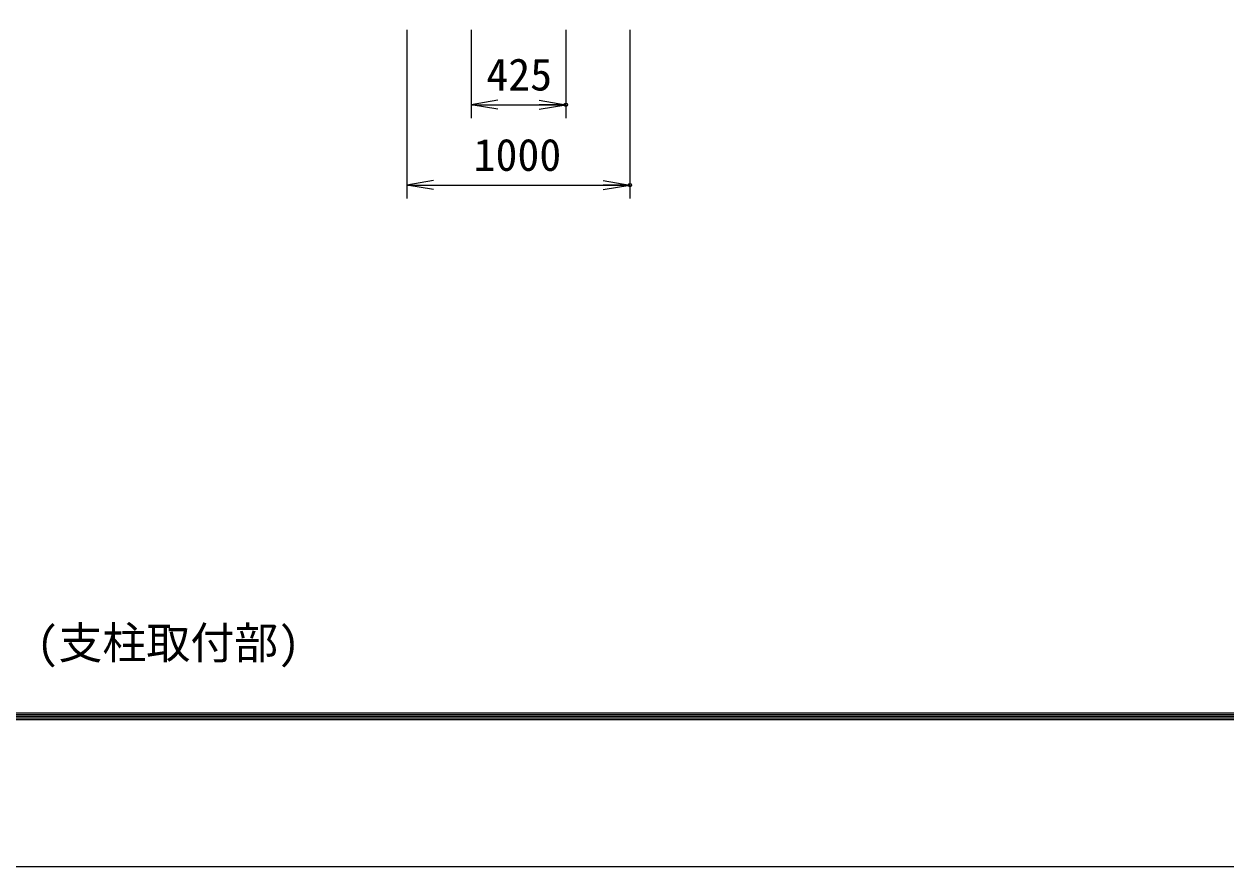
# Model space of a CAD drawing. Units: millimetres at full size. Extents: x -12600 to 12600, y -8910 to 8910.
# Drawn here: x -6656 to -1269, y -8910 to -5132 of the extents above; entities that cross this region are included whole.
import ezdxf
from ezdxf.enums import TextEntityAlignment as Align

# ---------------------------------------------------------------- set-up
doc = ezdxf.new("R2010")
doc.units = ezdxf.units.MM
doc.header["$LTSCALE"] = 30
doc.header["$PDMODE"] = 32
doc.header["$PDSIZE"] = 15
for name, color, linetype, lineweight in [('0-3_0', 7, 'Continuous', 18), ('0-7_D-STR-DIM', 7, 'Continuous', 13), ('0-B_D-TTL-TXT', 7, 'Continuous', 13), ('0-C_D-TTL', 7, 'Continuous', 18)]:
    doc.layers.add(name, color=color, linetype=linetype, lineweight=lineweight)
doc.layers.add('0-8_Defpoints', color=253, linetype='Continuous')
doc.styles.add('ＭＳ ゴシック', font='')
doc.styles.get('ＭＳ ゴシック').set_extended_font_data('MS Gothic')

# ---------------------------------------------------------------- blocks, each defined once
blk = doc.blocks.new('_Open')
at = {"layer": '0-3_0'}
blk.add_line((-30, 5), (0, 0), dxfattribs=at)
blk.add_lwpolyline([(-30, -5), (0, 0), (-30, 0)], dxfattribs=at)

msp = doc.modelspace()

# ---------------------------------------------------------------- linework, layer by layer
at = {"layer": '0-7_D-STR-DIM'}
for p, q in [((-4940.02, -5158.32), (-4940.02, -5913.66)), ((-4652.52, -5158.32), (-4652.52, -5553.66)), ((-4227.52, -5158.32), (-4227.52, -5553.66)), ((-3940.02, -5158.32), (-3940.02, -5913.66)), ((-4652.52, -5493.66), (-4227.52, -5493.66)), ((-4940.02, -5853.66), (-3940.02, -5853.66))]:
    msp.add_line(p, q, dxfattribs=at)
at = {"layer": '0-8_Defpoints'}
for p in [(-4227.52, -5493.66), (-3940.02, -5853.66)]:
    msp.add_point(p, dxfattribs=at)
at = {"layer": '0-C_D-TTL', "color": 2}
msp.add_lwpolyline([(-12600, 8910), (12600, 8910), (12600, -8910), (-12600, -8910)], close=True, dxfattribs=at)
at = {"layer": '0-C_D-TTL'}
for points in [[(-11790, 8250), (11790, 8250), (11790, -8250), (-11790, -8250)], [(-11782.5, 8242.5), (11782.5, 8242.5), (11782.5, -8242.5), (-11782.5, -8242.5)], [(-11775, 8235), (11775, 8235), (11775, -8235), (-11775, -8235)], [(-11767.5, 8227.5), (11767.5, 8227.5), (11767.5, -8227.5), (-11767.5, -8227.5)], [(-11760, 8220), (11760, 8220), (11760, -8220), (-11760, -8220)]]:
    msp.add_lwpolyline(points, close=True, dxfattribs=at)

# ---------------------------------------------------------------- block references
at = {"layer": '0-7_D-STR-DIM', "xscale": 4, "yscale": 4, "rotation": 180}
for p in [(-4652.52, -5493.66), (-4940.02, -5853.66)]:
    msp.add_blockref('_Open', p, dxfattribs=at)
at = {"layer": '0-7_D-STR-DIM', "xscale": 4, "yscale": 4}
for p in [(-4227.52, -5493.66), (-3940.02, -5853.66)]:
    msp.add_blockref('_Open', p, dxfattribs=at)

# ---------------------------------------------------------------- texts
at = {"layer": '0-7_D-STR-DIM', "style": 'ＭＳ ゴシック'}
for s, p in [('425', (-4583.6, -5473.42)), ('1000', (-4640.78, -5833.42))]:
    msp.add_text(s, height=144.3, dxfattribs=at).set_placement(p, align=Align.BOTTOM_LEFT)
at = {"layer": '0-B_D-TTL-TXT', "style": 'ＭＳ ゴシック'}
msp.add_text('※本製品は胴縁に現場孔あけが必要な製品になります。(支柱取付部)', height=144.3, dxfattribs=at).set_placement((-11520, -8020.81), align=Align.BOTTOM_LEFT)

doc.saveas('drawing.dxf')
